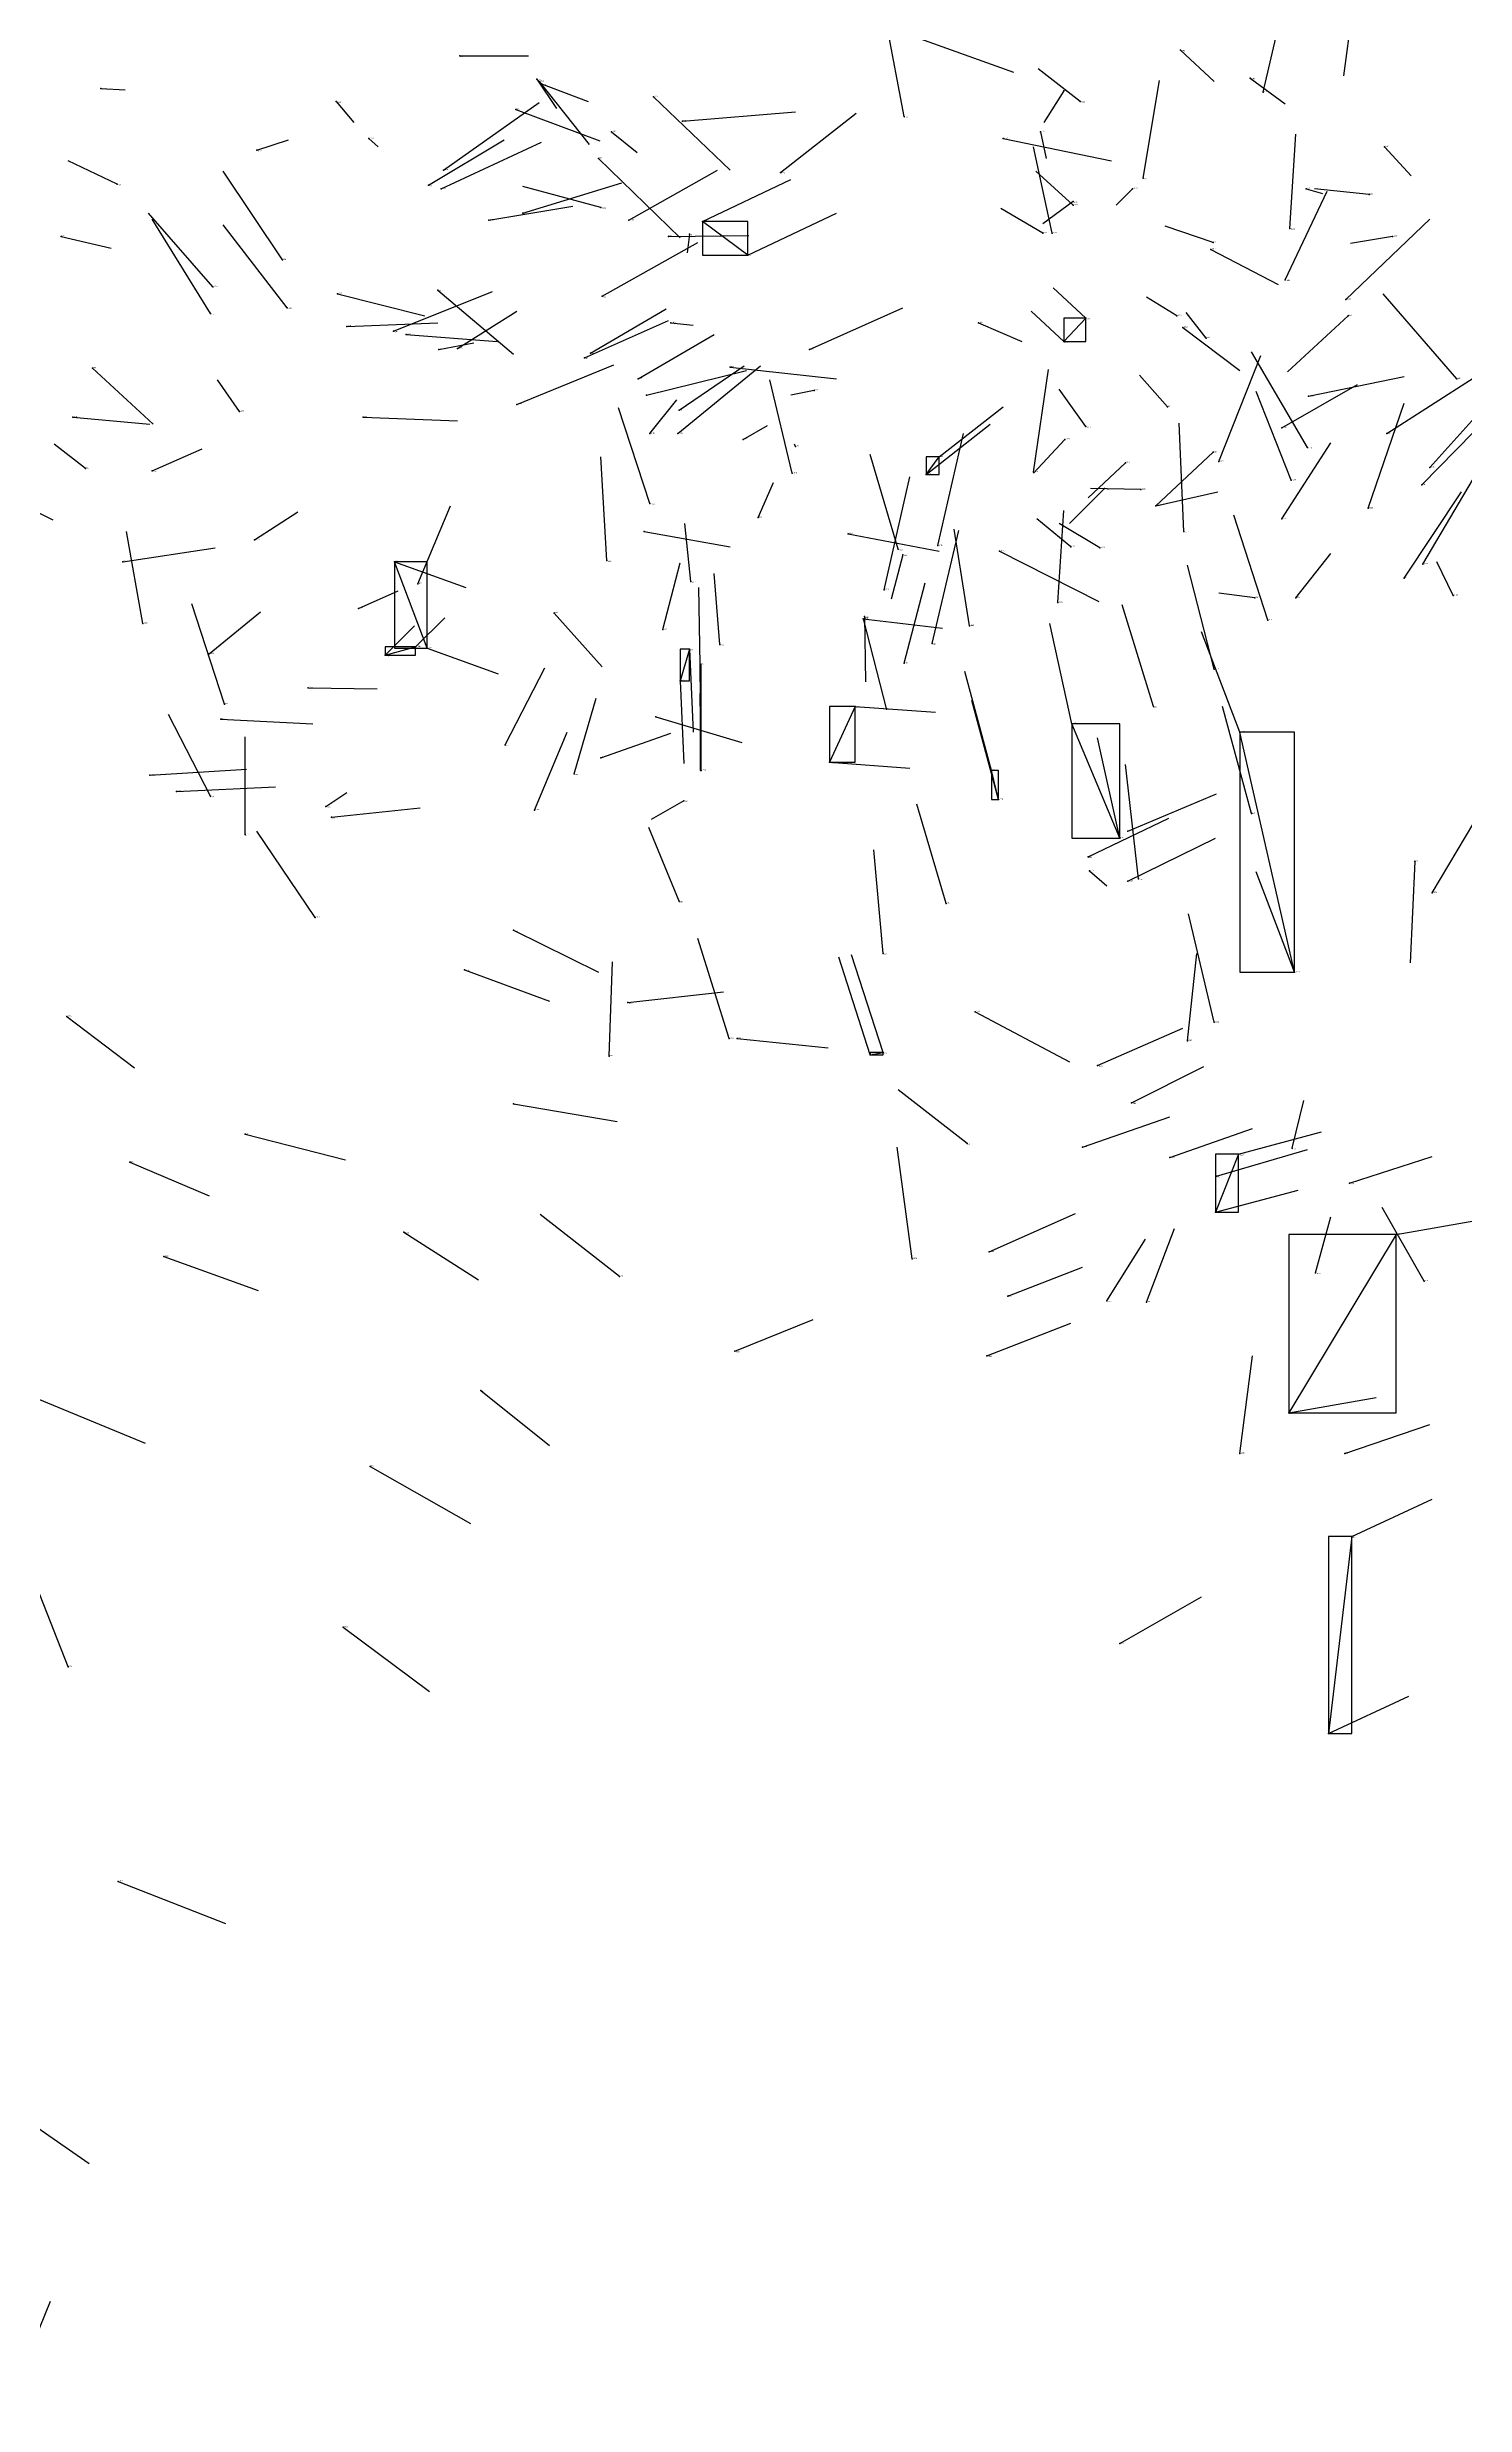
# Model space of a CAD drawing. Extents: x 59.1 to 70.8, y 600.3 to 605.1.
# Drawn here: x 66.249 to 67.465, y 601.27 to 603.293 of the extents above; entities that cross this region are included whole.
import ezdxf

# ---------------------------------------------------------------- set-up
doc = ezdxf.new("R2010")
doc.units = 0
for name, color, linetype in [('Clients', 3, 'CONTINUOUS'), ('Facilities', 3, 'CONTINUOUS'), ('Facilities_lines', 3, 'CONTINUOUS'), ('Min_max_boxes', 1, 'CONTINUOUS'), ('Normals', 1, 'CONTINUOUS'), ('Source_points', 5, 'CONTINUOUS'), ('Text', 3, 'CONTINUOUS')]:
    doc.layers.add(name, color=color, linetype=linetype)

msp = doc.modelspace()

# ---------------------------------------------------------------- linework, layer by layer
at = {"layer": 'Clients', "color": 5}
for p in [(66.811, 603.143, 457.069), (67.121, 603.04, 458.36), (67.014, 602.941, 460.197), (66.547, 602.851, 455.567), (66.565, 602.778, 457.211), (66.792, 602.749, 455.683), (66.809, 602.763, 449.168), (67.128, 602.712, 454.918), (67.272, 602.705, 454.967), (66.92, 602.679, 460.395), (67.059, 602.672, 454.94), (66.966, 602.43, 454.75), (67.251, 602.293, 459.038), (67.314, 602.121, 458.896), (67.348, 601.846, 458.862)]:
    msp.add_point(p, dxfattribs=at)
at = {"layer": 'Facilities', "color": 3}
for p in [(66.603, 603.285, 455.538), (67.221, 603.29, 448.447), (66.295, 603.257, 456.901), (66.669, 603.265, 458.35), (66.671, 603.263, 457.082), (66.673, 603.261, 455.466), (67.121, 603.255, 455.688), (67.281, 603.266, 448.441), (67.292, 603.254, 449.586), (66.497, 603.246, 457.372), (66.651, 603.239, 459.037), (66.769, 603.25, 456.047), (66.984, 603.233, 458.872), (67.135, 603.246, 458.231), (66.525, 603.214, 457.35), (66.733, 603.22, 455.473), (66.794, 603.229, 456.659), (67.069, 603.214, 449.565), (67.101, 603.22, 455.794), (66.429, 603.204, 456.946), (66.722, 603.197, 456.556), (67.396, 603.207, 448.39), (66.309, 603.175, 457.139), (66.576, 603.174, 448.904), (66.587, 603.171, 460.847), (66.589, 603.187, 460.893), (66.878, 603.185, 460.947), (67.18, 603.171, 455.744), (67.189, 603.18, 449.641), (67.329, 603.171, 455.745), (66.724, 603.155, 458.989), (67.129, 603.16, 455.677), (67.129, 603.157, 458.292), (67.383, 603.166, 458.454), (66.261, 603.13, 449.375), (66.628, 603.144, 456.746), (66.657, 603.15, 455.691), (66.748, 603.144, 457.01), (66.782, 603.13, 458.966), (66.8, 603.132, 455.451), (67.103, 603.133, 458.344), (67.111, 603.133, 449.742), (67.315, 603.137, 449.712), (67.403, 603.13, 458.514), (66.451, 603.11, 456.048), (66.85, 603.114, 457.07), (67.247, 603.119, 448.94), (67.249, 603.125, 458.455), (67.311, 603.093, 459.727), (66.391, 603.087, 456.057), (66.498, 603.081, 455.909), (66.584, 603.084, 455.903), (66.725, 603.079, 456.714), (67.363, 603.076, 461.037), (66.389, 603.064, 456.203), (66.455, 603.069, 456.025), (66.506, 603.053, 455.843), (66.546, 603.049, 455.692), (66.784, 603.056, 449.019), (67.048, 603.056, 448.972), (67.14, 603.06, 458.302), (67.218, 603.062, 458.477), (67.223, 603.052, 448.997), (67.365, 603.062, 461.131), (66.557, 603.046, 455.852), (66.585, 603.033, 449.024), (66.601, 603.034, 457.029), (66.715, 603.03, 455.631), (66.903, 603.033, 460.183), (67.243, 603.043, 458.374), (66.288, 603.017, 456.122), (66.71, 603.026, 455.537), (66.835, 603.018, 457.005), (66.756, 603.008, 455.569), (66.763, 602.994, 460.293), (66.907, 602.998, 455.463), (67.331, 602.993, 461.52), (67.458, 603.008, 455.278), (66.271, 602.975, 462.319), (66.414, 602.98, 457.129), (66.52, 602.975, 455.79), (66.652, 602.986, 455.776), (66.791, 602.981, 455.419), (67.21, 602.984, 458.334), (66.766, 602.961, 449.032), (66.79, 602.961, 455.361), (66.846, 602.956, 449.046), (66.891, 602.95, 455.472), (67.122, 602.956, 455.67), (67.14, 602.967, 458.33), (67.308, 602.966, 448.852), (67.33, 602.949, 455.199), (67.398, 602.961, 448.816), (66.282, 602.931, 457.156), (66.339, 602.929, 449.105), (67.095, 602.928, 460.934), (67.174, 602.936, 461.107), (67.249, 602.945, 461.286), (67.254, 602.937, 449.854), (67.435, 602.932, 461.171), (66.888, 602.927, 456.643), (67.003, 602.926, 460.193), (67.156, 602.914, 455.639), (67.187, 602.913, 449.836), (67.316, 602.921, 455.601), (67.428, 602.917, 448.768), (66.766, 602.901, 456.584), (66.859, 602.889, 449.072), (67.2, 602.899, 448.897), (67.308, 602.888, 459.704), (67.382, 602.897, 460.891), (66.427, 602.87, 457.23), (66.761, 602.877, 457.133), (66.936, 602.875, 460.3), (67.224, 602.877, 455.159), (66.314, 602.851, 461.917), (66.729, 602.852, 456.647), (66.979, 602.862, 460.262), (66.983, 602.857, 455.637), (67.013, 602.865, 455.284), (67.066, 602.86, 457.045), (67.127, 602.864, 458.447), (67.152, 602.863, 458.369), (67.429, 602.849, 461.23), (66.567, 602.832, 456.715), (66.801, 602.834, 449.135), (66.967, 602.827, 455.457), (67.413, 602.837, 448.765), (66.516, 602.811, 457.216), (66.684, 602.807, 455.557), (67.116, 602.816, 460.939), (67.285, 602.82, 461.143), (67.32, 602.82, 458.643), (67.455, 602.822, 458.615), (66.331, 602.798, 457.23), (66.777, 602.793, 449.108), (66.949, 602.802, 455.037), (66.949, 602.802, 460.437), (66.95, 602.804, 455.772), (67.04, 602.796, 455.015), (67.296, 602.801, 455.203), (66.388, 602.772, 457.209), (66.539, 602.771, 457.19), (66.575, 602.777, 455.544), (66.8, 602.776, 455.634), (66.826, 602.78, 449.146), (67.008, 602.781, 455.46), (66.984, 602.764, 449.193), (67.25, 602.759, 455.557), (66.401, 602.729, 457.189), (66.473, 602.743, 457.141), (66.942, 602.727, 460.389), (67.198, 602.727, 455.104), (66.398, 602.716, 462.241), (66.771, 602.718, 457.075), (66.642, 602.694, 449.235), (66.337, 602.668, 461.827), (66.701, 602.669, 449.24), (66.724, 602.683, 458.992), (66.81, 602.672, 449.249), (66.36, 602.654, 461.927), (66.389, 602.65, 457.178), (66.795, 602.646, 461.019), (67.065, 602.647, 454.944), (66.488, 602.641, 458.98), (66.493, 602.632, 462.557), (66.667, 602.638, 449.242), (67.282, 602.635, 455.551), (66.419, 602.617, 455.392), (67.169, 602.614, 454.907), (67.176, 602.62, 458.494), (67.142, 602.598, 458.861), (67.143, 602.586, 460.459), (67.422, 602.594, 461.238), (67.176, 602.577, 458.542), (67.185, 602.579, 455.526), (67.437, 602.567, 448.75), (66.479, 602.546, 455.436), (66.791, 602.56, 449.354), (67.02, 602.558, 454.852), (66.649, 602.535, 460.931), (66.966, 602.515, 449.324), (66.607, 602.501, 460.93), (67.319, 602.499, 454.847), (66.747, 602.473, 460.659), (67.045, 602.465, 449.566), (66.266, 602.461, 456.077), (67.25, 602.456, 449.491), (66.731, 602.427, 449.379), (66.834, 602.442, 455.133), (66.841, 602.442, 449.653), (66.955, 602.428, 454.794), (67.227, 602.44, 461.774), (67.15, 602.419, 458.598), (66.649, 602.386, 462.69), (67.179, 602.387, 458.968), (66.419, 602.36, 462.676), (67.038, 602.352, 449.622), (67.137, 602.349, 458.564), (67.271, 602.343, 458.902), (67.317, 602.348, 460.237), (66.32, 602.336, 462.676), (67.212, 602.34, 458.973), (67.252, 602.324, 458.576), (67.366, 602.318, 458.46), (66.555, 602.276, 460.987), (67.406, 602.274, 458.824), (66.349, 602.255, 462.601), (66.991, 602.253, 460.829), (67.057, 602.259, 458.611), (67.337, 602.241, 460.233), (66.74, 602.238, 460.777), (67.073, 602.221, 459.008), (67.43, 602.234, 461.56), (67.158, 602.217, 460.329), (67.192, 602.216, 460.299), (66.839, 602.174, 459.004), (67.055, 602.17, 458.743), (66.621, 602.14, 460.869), (67.272, 602.086, 460.435), (67.362, 602.086, 458.834), (66.526, 602.075, 461.713), (67.368, 602.015, 458.416), (66.503, 601.937, 462.196), (67.169, 601.923, 458.745), (66.267, 601.903, 461.178), (66.31, 601.719, 462.109)]:
    msp.add_point(p, dxfattribs=at)
at = {"layer": 'Facilities_lines', "color": 3}
for p, q in [((66.85, 603.114, 457.07), (66.811, 603.143, 457.069)), ((67.14, 603.06, 458.302), (67.121, 603.04, 458.36)), ((67.003, 602.926, 460.193), (67.014, 602.941, 460.197)), ((66.575, 602.777, 455.544), (66.547, 602.851, 455.567)), ((66.539, 602.771, 457.19), (66.565, 602.778, 457.211)), ((66.8, 602.776, 455.634), (66.792, 602.749, 455.683)), ((66.81, 602.672, 449.249), (66.809, 602.763, 449.168)), ((66.942, 602.727, 460.389), (66.92, 602.679, 460.395)), ((67.169, 602.614, 454.907), (67.128, 602.712, 454.918)), ((67.319, 602.499, 454.847), (67.272, 602.705, 454.967)), ((67.065, 602.647, 454.944), (67.059, 602.672, 454.94)), ((66.955, 602.428, 454.794), (66.966, 602.43, 454.75)), ((67.271, 602.343, 458.902), (67.251, 602.293, 459.038)), ((67.406, 602.274, 458.824), (67.314, 602.121, 458.896)), ((67.368, 602.015, 458.416), (67.348, 601.846, 458.862))]:
    msp.add_line(p, q, dxfattribs=at)
at = {"layer": 'Min_max_boxes', "color": 1}
for p, q in [((66.85, 603.143, 457.069), (66.811, 603.143, 457.069)), ((66.811, 603.143, 457.069), (66.811, 603.114, 457.069)), ((66.85, 603.143, 457.07), (66.811, 603.143, 457.07)), ((66.811, 603.143, 457.07), (66.811, 603.114, 457.07)), ((66.811, 603.143, 457.069), (66.811, 603.143, 457.07)), ((66.85, 603.114, 457.069), (66.85, 603.143, 457.069)), ((66.85, 603.114, 457.07), (66.85, 603.143, 457.07)), ((66.85, 603.143, 457.069), (66.85, 603.143, 457.07)), ((66.811, 603.114, 457.069), (66.85, 603.114, 457.069)), ((66.811, 603.114, 457.07), (66.85, 603.114, 457.07)), ((66.811, 603.114, 457.069), (66.811, 603.114, 457.07)), ((66.85, 603.114, 457.069), (66.85, 603.114, 457.07)), ((67.14, 603.06, 458.302), (67.121, 603.06, 458.302)), ((67.121, 603.06, 458.302), (67.121, 603.04, 458.302)), ((67.14, 603.06, 458.36), (67.121, 603.06, 458.36)), ((67.121, 603.06, 458.36), (67.121, 603.04, 458.36)), ((67.121, 603.06, 458.302), (67.121, 603.06, 458.36)), ((67.14, 603.04, 458.302), (67.14, 603.06, 458.302)), ((67.14, 603.04, 458.36), (67.14, 603.06, 458.36)), ((67.14, 603.06, 458.302), (67.14, 603.06, 458.36)), ((67.121, 603.04, 458.302), (67.14, 603.04, 458.302)), ((67.121, 603.04, 458.36), (67.14, 603.04, 458.36)), ((67.121, 603.04, 458.302), (67.121, 603.04, 458.36)), ((67.14, 603.04, 458.302), (67.14, 603.04, 458.36)), ((67.014, 602.941, 460.193), (67.003, 602.941, 460.193)), ((67.003, 602.941, 460.193), (67.003, 602.926, 460.193)), ((67.014, 602.941, 460.197), (67.003, 602.941, 460.197)), ((67.003, 602.941, 460.197), (67.003, 602.926, 460.197)), ((67.003, 602.941, 460.193), (67.003, 602.941, 460.197)), ((67.014, 602.926, 460.193), (67.014, 602.941, 460.193)), ((67.014, 602.926, 460.197), (67.014, 602.941, 460.197)), ((67.014, 602.941, 460.193), (67.014, 602.941, 460.197)), ((67.003, 602.926, 460.193), (67.014, 602.926, 460.193)), ((67.003, 602.926, 460.197), (67.014, 602.926, 460.197)), ((67.003, 602.926, 460.193), (67.003, 602.926, 460.197)), ((67.014, 602.926, 460.193), (67.014, 602.926, 460.197)), ((66.575, 602.851, 455.544), (66.547, 602.851, 455.544)), ((66.547, 602.851, 455.544), (66.547, 602.777, 455.544)), ((66.575, 602.851, 455.567), (66.547, 602.851, 455.567)), ((66.547, 602.851, 455.567), (66.547, 602.777, 455.567)), ((66.547, 602.851, 455.544), (66.547, 602.851, 455.567)), ((66.575, 602.777, 455.544), (66.575, 602.851, 455.544)), ((66.575, 602.777, 455.567), (66.575, 602.851, 455.567)), ((66.575, 602.851, 455.544), (66.575, 602.851, 455.567)), ((66.565, 602.778, 457.19), (66.539, 602.778, 457.19)), ((66.539, 602.778, 457.19), (66.539, 602.771, 457.19)), ((66.565, 602.778, 457.211), (66.539, 602.778, 457.211)), ((66.539, 602.778, 457.211), (66.539, 602.771, 457.211)), ((66.539, 602.778, 457.19), (66.539, 602.778, 457.211)), ((66.539, 602.771, 457.19), (66.565, 602.771, 457.19)), ((66.539, 602.771, 457.211), (66.565, 602.771, 457.211)), ((66.539, 602.771, 457.19), (66.539, 602.771, 457.211)), ((66.547, 602.777, 455.544), (66.575, 602.777, 455.544)), ((66.547, 602.777, 455.567), (66.575, 602.777, 455.567)), ((66.547, 602.777, 455.544), (66.547, 602.777, 455.567)), ((66.565, 602.771, 457.19), (66.565, 602.778, 457.19)), ((66.565, 602.771, 457.211), (66.565, 602.778, 457.211)), ((66.565, 602.778, 457.19), (66.565, 602.778, 457.211)), ((66.565, 602.771, 457.19), (66.565, 602.771, 457.211)), ((66.575, 602.777, 455.544), (66.575, 602.777, 455.567)), ((66.8, 602.776, 455.634), (66.792, 602.776, 455.634)), ((66.792, 602.776, 455.634), (66.792, 602.749, 455.634)), ((66.8, 602.776, 455.683), (66.792, 602.776, 455.683)), ((66.792, 602.776, 455.683), (66.792, 602.749, 455.683)), ((66.792, 602.776, 455.634), (66.792, 602.776, 455.683)), ((66.8, 602.749, 455.634), (66.8, 602.776, 455.634)), ((66.8, 602.749, 455.683), (66.8, 602.776, 455.683)), ((66.8, 602.776, 455.634), (66.8, 602.776, 455.683)), ((66.792, 602.749, 455.634), (66.8, 602.749, 455.634)), ((66.792, 602.749, 455.683), (66.8, 602.749, 455.683)), ((66.792, 602.749, 455.634), (66.792, 602.749, 455.683)), ((66.8, 602.749, 455.634), (66.8, 602.749, 455.683)), ((66.81, 602.763, 449.168), (66.809, 602.763, 449.168)), ((66.809, 602.763, 449.168), (66.809, 602.672, 449.168)), ((66.81, 602.763, 449.249), (66.809, 602.763, 449.249)), ((66.809, 602.763, 449.249), (66.809, 602.672, 449.249)), ((66.809, 602.763, 449.168), (66.809, 602.763, 449.249)), ((66.81, 602.672, 449.168), (66.81, 602.763, 449.168)), ((66.81, 602.672, 449.249), (66.81, 602.763, 449.249)), ((66.81, 602.763, 449.168), (66.81, 602.763, 449.249)), ((66.942, 602.727, 460.389), (66.92, 602.727, 460.389)), ((66.92, 602.727, 460.389), (66.92, 602.679, 460.389)), ((66.942, 602.727, 460.395), (66.92, 602.727, 460.395)), ((66.92, 602.727, 460.395), (66.92, 602.679, 460.395)), ((66.92, 602.727, 460.389), (66.92, 602.727, 460.395)), ((66.942, 602.679, 460.389), (66.942, 602.727, 460.389)), ((66.942, 602.679, 460.395), (66.942, 602.727, 460.395)), ((66.942, 602.727, 460.389), (66.942, 602.727, 460.395)), ((67.169, 602.712, 454.907), (67.128, 602.712, 454.907)), ((67.128, 602.712, 454.907), (67.128, 602.614, 454.907)), ((67.169, 602.712, 454.918), (67.128, 602.712, 454.918)), ((67.128, 602.712, 454.918), (67.128, 602.614, 454.918)), ((67.128, 602.712, 454.907), (67.128, 602.712, 454.918)), ((67.169, 602.614, 454.907), (67.169, 602.712, 454.907)), ((67.169, 602.614, 454.918), (67.169, 602.712, 454.918)), ((67.169, 602.712, 454.907), (67.169, 602.712, 454.918)), ((67.319, 602.705, 454.847), (67.272, 602.705, 454.847)), ((67.272, 602.705, 454.847), (67.272, 602.499, 454.847)), ((67.319, 602.705, 454.967), (67.272, 602.705, 454.967)), ((67.272, 602.705, 454.967), (67.272, 602.499, 454.967)), ((67.272, 602.705, 454.847), (67.272, 602.705, 454.967)), ((67.319, 602.499, 454.847), (67.319, 602.705, 454.847)), ((67.319, 602.499, 454.967), (67.319, 602.705, 454.967)), ((67.319, 602.705, 454.847), (67.319, 602.705, 454.967)), ((66.809, 602.672, 449.168), (66.81, 602.672, 449.168)), ((66.809, 602.672, 449.249), (66.81, 602.672, 449.249)), ((66.809, 602.672, 449.168), (66.809, 602.672, 449.249)), ((66.81, 602.672, 449.168), (66.81, 602.672, 449.249)), ((66.92, 602.679, 460.389), (66.942, 602.679, 460.389)), ((66.92, 602.679, 460.395), (66.942, 602.679, 460.395)), ((66.92, 602.679, 460.389), (66.92, 602.679, 460.395)), ((66.942, 602.679, 460.389), (66.942, 602.679, 460.395)), ((67.065, 602.672, 454.94), (67.059, 602.672, 454.94)), ((67.059, 602.672, 454.94), (67.059, 602.647, 454.94)), ((67.065, 602.672, 454.944), (67.059, 602.672, 454.944)), ((67.059, 602.672, 454.944), (67.059, 602.647, 454.944)), ((67.059, 602.672, 454.94), (67.059, 602.672, 454.944)), ((67.065, 602.647, 454.94), (67.065, 602.672, 454.94)), ((67.065, 602.647, 454.944), (67.065, 602.672, 454.944)), ((67.065, 602.672, 454.94), (67.065, 602.672, 454.944)), ((67.059, 602.647, 454.94), (67.065, 602.647, 454.94)), ((67.059, 602.647, 454.944), (67.065, 602.647, 454.944)), ((67.059, 602.647, 454.94), (67.059, 602.647, 454.944)), ((67.065, 602.647, 454.94), (67.065, 602.647, 454.944)), ((67.128, 602.614, 454.907), (67.169, 602.614, 454.907)), ((67.128, 602.614, 454.918), (67.169, 602.614, 454.918)), ((67.128, 602.614, 454.907), (67.128, 602.614, 454.918)), ((67.169, 602.614, 454.907), (67.169, 602.614, 454.918)), ((67.272, 602.499, 454.847), (67.319, 602.499, 454.847)), ((67.272, 602.499, 454.967), (67.319, 602.499, 454.967)), ((67.272, 602.499, 454.847), (67.272, 602.499, 454.967)), ((67.319, 602.499, 454.847), (67.319, 602.499, 454.967)), ((66.966, 602.43, 454.75), (66.955, 602.43, 454.75)), ((66.955, 602.43, 454.75), (66.955, 602.428, 454.75)), ((66.966, 602.43, 454.794), (66.955, 602.43, 454.794)), ((66.955, 602.43, 454.794), (66.955, 602.428, 454.794)), ((66.955, 602.43, 454.75), (66.955, 602.43, 454.794)), ((66.955, 602.428, 454.75), (66.966, 602.428, 454.75)), ((66.955, 602.428, 454.794), (66.966, 602.428, 454.794)), ((66.955, 602.428, 454.75), (66.955, 602.428, 454.794)), ((66.966, 602.428, 454.75), (66.966, 602.43, 454.75)), ((66.966, 602.428, 454.794), (66.966, 602.43, 454.794)), ((66.966, 602.43, 454.75), (66.966, 602.43, 454.794)), ((66.966, 602.428, 454.75), (66.966, 602.428, 454.794)), ((67.271, 602.343, 458.902), (67.251, 602.343, 458.902)), ((67.251, 602.343, 458.902), (67.251, 602.293, 458.902)), ((67.271, 602.343, 459.038), (67.251, 602.343, 459.038)), ((67.251, 602.343, 459.038), (67.251, 602.293, 459.038)), ((67.251, 602.343, 458.902), (67.251, 602.343, 459.038)), ((67.271, 602.293, 458.902), (67.271, 602.343, 458.902)), ((67.271, 602.293, 459.038), (67.271, 602.343, 459.038)), ((67.271, 602.343, 458.902), (67.271, 602.343, 459.038)), ((67.251, 602.293, 458.902), (67.271, 602.293, 458.902)), ((67.251, 602.293, 459.038), (67.271, 602.293, 459.038)), ((67.251, 602.293, 458.902), (67.251, 602.293, 459.038)), ((67.271, 602.293, 458.902), (67.271, 602.293, 459.038)), ((67.406, 602.274, 458.824), (67.314, 602.274, 458.824)), ((67.314, 602.274, 458.824), (67.314, 602.121, 458.824)), ((67.406, 602.274, 458.896), (67.314, 602.274, 458.896)), ((67.314, 602.274, 458.896), (67.314, 602.121, 458.896)), ((67.314, 602.274, 458.824), (67.314, 602.274, 458.896)), ((67.406, 602.121, 458.824), (67.406, 602.274, 458.824)), ((67.406, 602.121, 458.896), (67.406, 602.274, 458.896)), ((67.406, 602.274, 458.824), (67.406, 602.274, 458.896)), ((67.314, 602.121, 458.824), (67.406, 602.121, 458.824)), ((67.314, 602.121, 458.896), (67.406, 602.121, 458.896)), ((67.314, 602.121, 458.824), (67.314, 602.121, 458.896)), ((67.406, 602.121, 458.824), (67.406, 602.121, 458.896)), ((67.368, 602.015, 458.416), (67.348, 602.015, 458.416)), ((67.348, 602.015, 458.416), (67.348, 601.846, 458.416)), ((67.368, 602.015, 458.862), (67.348, 602.015, 458.862)), ((67.348, 602.015, 458.862), (67.348, 601.846, 458.862)), ((67.348, 602.015, 458.416), (67.348, 602.015, 458.862)), ((67.368, 601.846, 458.416), (67.368, 602.015, 458.416)), ((67.368, 601.846, 458.862), (67.368, 602.015, 458.862)), ((67.368, 602.015, 458.416), (67.368, 602.015, 458.862)), ((67.348, 601.846, 458.416), (67.368, 601.846, 458.416)), ((67.348, 601.846, 458.862), (67.368, 601.846, 458.862)), ((67.348, 601.846, 458.416), (67.348, 601.846, 458.862)), ((67.368, 601.846, 458.416), (67.368, 601.846, 458.862))]:
    msp.add_line(p, q, dxfattribs=at)
at = {"layer": 'Normals', "color": 1}
for p, q in [((67.292, 603.254, 449.586), (67.311, 603.335, 449.641)), ((66.984, 603.233, 458.872), (66.969, 603.313, 458.814)), ((67.368, 603.321, 459.71), (67.361, 603.268, 459.795)), ((66.986, 603.304, 456.62), (67.078, 603.271, 456.6)), ((66.603, 603.285, 455.538), (66.662, 603.285, 455.619)), ((67.135, 603.246, 458.231), (67.099, 603.274, 458.32)), ((67.221, 603.29, 448.447), (67.25, 603.263, 448.539)), ((66.295, 603.257, 456.901), (66.316, 603.256, 456.999)), ((66.669, 603.265, 458.35), (66.686, 603.24, 458.445)), ((66.671, 603.263, 457.082), (66.714, 603.209, 457.154)), ((66.673, 603.261, 455.466), (66.713, 603.246, 455.556)), ((67.121, 603.255, 455.688), (67.104, 603.228, 455.783)), ((67.189, 603.18, 449.641), (67.203, 603.264, 449.693)), ((67.281, 603.266, 448.441), (67.311, 603.244, 448.534)), ((66.497, 603.246, 457.372), (66.512, 603.228, 457.469)), ((66.589, 603.187, 460.893), (66.671, 603.245, 460.892)), ((66.651, 603.239, 459.037), (66.723, 603.212, 458.973)), ((66.769, 603.25, 456.047), (66.835, 603.187, 456.088)), ((66.794, 603.229, 456.659), (66.891, 603.237, 456.68)), ((66.878, 603.185, 460.947), (66.943, 603.236, 460.891)), ((66.429, 603.204, 456.946), (66.456, 603.213, 457.042)), ((66.525, 603.214, 457.35), (66.533, 603.207, 457.449)), ((66.576, 603.174, 448.904), (66.641, 603.213, 448.969)), ((66.587, 603.171, 460.847), (66.673, 603.211, 460.879)), ((66.733, 603.22, 455.473), (66.755, 603.202, 455.569)), ((67.069, 603.214, 449.565), (67.162, 603.195, 449.535)), ((67.101, 603.22, 455.794), (67.106, 603.197, 455.891)), ((67.315, 603.137, 449.712), (67.32, 603.218, 449.77)), ((66.309, 603.175, 457.139), (66.267, 603.195, 457.227)), ((66.722, 603.197, 456.556), (66.792, 603.129, 456.535)), ((67.111, 603.133, 449.742), (67.095, 603.207, 449.808)), ((67.396, 603.207, 448.39), (67.419, 603.182, 448.484)), ((66.451, 603.11, 456.048), (66.4, 603.186, 456.008)), ((66.657, 603.15, 455.691), (66.742, 603.176, 455.737)), ((66.724, 603.155, 458.989), (66.657, 603.173, 459.061)), ((66.748, 603.144, 457.01), (66.824, 603.187, 457.059)), ((66.811, 603.143, 457.069), (66.887, 603.179, 457.123)), ((67.129, 603.157, 458.292), (67.097, 603.186, 458.382)), ((67.18, 603.171, 455.744), (67.166, 603.157, 455.842)), ((67.329, 603.171, 455.745), (67.343, 603.167, 455.844)), ((67.383, 603.166, 458.454), (67.336, 603.171, 458.542)), ((66.628, 603.144, 456.746), (66.7, 603.156, 456.815)), ((67.103, 603.133, 458.344), (67.067, 603.154, 458.435)), ((67.129, 603.16, 455.677), (67.103, 603.141, 455.772)), ((67.311, 603.093, 459.727), (67.347, 603.169, 459.781)), ((66.261, 603.13, 449.375), (66.304, 603.12, 449.465)), ((66.391, 603.087, 456.057), (66.336, 603.15, 456.001)), ((66.389, 603.064, 456.203), (66.339, 603.145, 456.171)), ((66.455, 603.069, 456.025), (66.4, 603.14, 455.982)), ((66.782, 603.13, 458.966), (66.851, 603.131, 458.894)), ((66.8, 603.132, 455.451), (66.798, 603.116, 455.55)), ((66.85, 603.114, 457.07), (66.926, 603.15, 457.124)), ((67.249, 603.125, 458.455), (67.208, 603.139, 458.545)), ((67.363, 603.076, 461.037), (67.435, 603.145, 461.028)), ((67.403, 603.13, 458.514), (67.367, 603.124, 458.607)), ((66.725, 603.079, 456.714), (66.807, 603.125, 456.747)), ((67.247, 603.119, 448.94), (67.305, 603.089, 449.016)), ((66.498, 603.081, 455.909), (66.573, 603.062, 455.972)), ((66.546, 603.049, 455.692), (66.631, 603.083, 455.733)), ((66.584, 603.084, 455.903), (66.649, 603.029, 455.956)), ((67.14, 603.06, 458.302), (67.112, 603.086, 458.394)), ((67.218, 603.062, 458.477), (67.192, 603.078, 458.572)), ((67.458, 603.008, 455.278), (67.395, 603.081, 455.251)), ((66.506, 603.053, 455.843), (66.584, 603.056, 455.905)), ((66.601, 603.034, 457.029), (66.652, 603.066, 457.109)), ((66.71, 603.026, 455.537), (66.782, 603.058, 455.598)), ((66.715, 603.03, 455.631), (66.78, 603.068, 455.697)), ((66.784, 603.056, 449.019), (66.803, 603.054, 449.117)), ((66.903, 603.033, 460.183), (66.983, 603.069, 460.232)), ((67.048, 603.056, 448.972), (67.085, 603.04, 449.064)), ((67.121, 603.04, 458.36), (67.093, 603.066, 458.452)), ((67.223, 603.052, 448.997), (67.272, 603.015, 449.076)), ((67.243, 603.043, 458.374), (67.226, 603.065, 458.47)), ((67.365, 603.062, 461.131), (67.313, 603.014, 461.202)), ((66.557, 603.046, 455.852), (66.635, 603.04, 455.915)), ((66.585, 603.033, 449.024), (66.615, 603.039, 449.119)), ((66.756, 603.008, 455.569), (66.821, 603.046, 455.635)), ((67.33, 602.949, 455.199), (67.282, 603.031, 455.167)), ((66.288, 603.017, 456.122), (66.34, 602.969, 456.193)), ((66.652, 602.986, 455.776), (66.735, 603.02, 455.82)), ((66.763, 602.994, 460.293), (66.849, 603.015, 460.339)), ((66.79, 602.961, 455.361), (66.861, 603.019, 455.401)), ((66.791, 602.981, 455.419), (66.847, 603.019, 455.492)), ((66.835, 603.018, 457.005), (66.926, 603.008, 457.046)), ((67.095, 602.928, 460.934), (67.108, 603.016, 460.888)), ((67.21, 602.984, 458.334), (67.186, 603.011, 458.427)), ((67.254, 602.937, 449.854), (67.29, 603.028, 449.835)), ((67.331, 602.993, 461.52), (67.413, 603.01, 461.466)), ((67.398, 602.961, 448.816), (67.473, 603.009, 448.862)), ((66.414, 602.98, 457.129), (66.395, 603.007, 457.223)), ((66.766, 602.961, 449.032), (66.789, 602.99, 449.125)), ((66.888, 602.927, 456.643), (66.869, 603.007, 456.7)), ((66.907, 602.998, 455.463), (66.887, 602.994, 455.561)), ((67.14, 602.967, 458.33), (67.117, 602.999, 458.422)), ((67.316, 602.921, 455.601), (67.286, 602.997, 455.543)), ((67.308, 602.966, 448.852), (67.373, 603.003, 448.918)), ((67.435, 602.932, 461.171), (67.489, 602.992, 461.112)), ((66.271, 602.975, 462.319), (66.337, 602.969, 462.394)), ((66.52, 602.975, 455.79), (66.601, 602.972, 455.848)), ((66.766, 602.901, 456.584), (66.739, 602.983, 456.634)), ((67.003, 602.926, 460.193), (67.058, 602.969, 460.264)), ((67.014, 602.941, 460.197), (67.069, 602.984, 460.268)), ((67.224, 602.877, 455.159), (67.22, 602.97, 455.123)), ((67.382, 602.897, 460.891), (67.413, 602.987, 460.923)), ((67.428, 602.917, 448.768), (67.487, 602.977, 448.822)), ((66.282, 602.931, 457.156), (66.255, 602.952, 457.25)), ((66.339, 602.929, 449.105), (66.382, 602.948, 449.193)), ((66.846, 602.956, 449.046), (66.867, 602.968, 449.143)), ((66.891, 602.95, 455.472), (66.89, 602.952, 455.572)), ((67.013, 602.865, 455.284), (67.035, 602.961, 455.265)), ((67.122, 602.956, 455.67), (67.095, 602.927, 455.762)), ((67.308, 602.888, 459.704), (67.35, 602.953, 459.768)), ((66.729, 602.852, 456.647), (66.724, 602.941, 456.692)), ((66.979, 602.862, 460.262), (66.955, 602.943, 460.209)), ((67.174, 602.936, 461.107), (67.142, 602.906, 461.197)), ((67.249, 602.945, 461.286), (67.2, 602.899, 461.36)), ((67.429, 602.849, 461.23), (67.48, 602.935, 461.227)), ((66.198, 602.915, 456.022), (66.254, 602.887, 456.1)), ((66.859, 602.889, 449.072), (66.872, 602.919, 449.166)), ((66.967, 602.827, 455.457), (66.989, 602.924, 455.448)), ((67.156, 602.914, 455.639), (67.126, 602.884, 455.73)), ((67.187, 602.913, 449.836), (67.144, 602.914, 449.926)), ((67.2, 602.899, 448.897), (67.253, 602.911, 448.981)), ((67.413, 602.837, 448.765), (67.462, 602.911, 448.811)), ((66.427, 602.87, 457.23), (66.464, 602.894, 457.32)), ((66.567, 602.832, 456.715), (66.595, 602.899, 456.783)), ((67.127, 602.864, 458.447), (67.098, 602.888, 458.54)), ((67.116, 602.816, 460.939), (67.121, 602.895, 460.878)), ((67.296, 602.801, 455.203), (67.267, 602.891, 455.17)), ((66.331, 602.798, 457.23), (66.317, 602.877, 457.29)), ((66.761, 602.877, 457.133), (66.835, 602.864, 457.199)), ((66.801, 602.834, 449.135), (66.796, 602.884, 449.221)), ((66.936, 602.875, 460.3), (67.014, 602.86, 460.361)), ((67.008, 602.781, 455.46), (67.031, 602.878, 455.456)), ((67.04, 602.796, 455.015), (67.027, 602.879, 454.96)), ((67.152, 602.863, 458.369), (67.117, 602.884, 458.46)), ((66.314, 602.851, 461.917), (66.393, 602.863, 461.857)), ((66.547, 602.851, 455.567), (66.608, 602.829, 455.643)), ((66.777, 602.793, 449.108), (66.792, 602.85, 449.189)), ((66.983, 602.857, 455.637), (66.973, 602.819, 455.729)), ((67.066, 602.86, 457.045), (67.151, 602.817, 457.075)), ((67.25, 602.759, 455.557), (67.227, 602.848, 455.518)), ((67.32, 602.82, 458.643), (67.35, 602.858, 458.73)), ((67.455, 602.822, 458.615), (67.441, 602.851, 458.71)), ((66.809, 602.763, 449.168), (66.808, 602.829, 449.243)), ((66.826, 602.78, 449.146), (66.821, 602.841, 449.225)), ((66.984, 602.764, 449.193), (67.002, 602.833, 449.264)), ((66.401, 602.729, 457.189), (66.373, 602.815, 457.232)), ((66.388, 602.772, 457.209), (66.432, 602.808, 457.291)), ((66.516, 602.811, 457.216), (66.55, 602.826, 457.309)), ((66.684, 602.807, 455.557), (66.725, 602.761, 455.636)), ((67.198, 602.727, 455.104), (67.171, 602.814, 455.062)), ((67.285, 602.82, 461.143), (67.254, 602.824, 461.238)), ((66.539, 602.771, 457.19), (66.564, 602.796, 457.283)), ((66.565, 602.778, 457.211), (66.59, 602.803, 457.304)), ((66.949, 602.802, 455.037), (66.969, 602.724, 455.097)), ((66.949, 602.802, 460.437), (67.017, 602.794, 460.51)), ((66.95, 602.804, 455.772), (66.951, 602.748, 455.855)), ((67.128, 602.712, 454.918), (67.109, 602.798, 454.87)), ((67.272, 602.705, 454.967), (67.239, 602.791, 454.928)), ((66.575, 602.777, 455.544), (66.636, 602.755, 455.62)), ((66.8, 602.776, 455.634), (66.803, 602.705, 455.705)), ((66.642, 602.694, 449.235), (66.676, 602.76, 449.302)), ((66.792, 602.749, 455.683), (66.795, 602.678, 455.754)), ((67.059, 602.672, 454.94), (67.036, 602.757, 454.893)), ((66.473, 602.743, 457.141), (66.532, 602.742, 457.222)), ((66.701, 602.669, 449.24), (66.72, 602.734, 449.314)), ((66.81, 602.672, 449.249), (66.809, 602.738, 449.324)), ((66.942, 602.727, 460.389), (67.011, 602.722, 460.461)), ((67.065, 602.647, 454.944), (67.042, 602.732, 454.897)), ((67.282, 602.635, 455.551), (67.257, 602.727, 455.521)), ((66.389, 602.65, 457.178), (66.353, 602.72, 457.239)), ((66.398, 602.716, 462.241), (66.477, 602.712, 462.302)), ((66.771, 602.718, 457.075), (66.845, 602.696, 457.138)), ((66.419, 602.617, 455.392), (66.419, 602.701, 455.338)), ((66.667, 602.638, 449.242), (66.695, 602.705, 449.311)), ((66.724, 602.683, 458.992), (66.784, 602.704, 459.069)), ((67.169, 602.614, 454.907), (67.15, 602.7, 454.859)), ((66.337, 602.668, 461.827), (66.42, 602.673, 461.771)), ((66.92, 602.679, 460.395), (66.989, 602.674, 460.467)), ((67.185, 602.579, 455.526), (67.174, 602.677, 455.508)), ((66.36, 602.654, 461.927), (66.445, 602.658, 461.875)), ((66.488, 602.641, 458.98), (66.506, 602.653, 459.078)), ((66.795, 602.646, 461.019), (66.767, 602.63, 461.114)), ((67.176, 602.62, 458.494), (67.252, 602.652, 458.551)), ((67.437, 602.567, 448.75), (67.487, 602.651, 448.729)), ((66.493, 602.632, 462.557), (66.569, 602.64, 462.622)), ((67.02, 602.558, 454.852), (66.995, 602.643, 454.806)), ((67.142, 602.598, 458.861), (67.211, 602.631, 458.926)), ((66.479, 602.546, 455.436), (66.429, 602.62, 455.39)), ((66.791, 602.56, 449.354), (66.765, 602.623, 449.427)), ((66.966, 602.515, 449.324), (66.958, 602.604, 449.369)), ((67.176, 602.577, 458.542), (67.251, 602.614, 458.597)), ((67.143, 602.586, 460.459), (67.158, 602.573, 460.557)), ((67.319, 602.499, 454.847), (67.286, 602.585, 454.808)), ((67.422, 602.594, 461.238), (67.418, 602.507, 461.189)), ((67.25, 602.456, 449.491), (67.228, 602.549, 449.519)), ((66.649, 602.535, 460.931), (66.722, 602.499, 460.989)), ((66.834, 602.442, 455.133), (66.807, 602.528, 455.09)), ((66.731, 602.427, 449.379), (66.734, 602.508, 449.437)), ((66.955, 602.428, 454.794), (66.928, 602.512, 454.747)), ((66.966, 602.43, 454.75), (66.939, 602.514, 454.703)), ((67.227, 602.44, 461.774), (67.235, 602.515, 461.84)), ((66.607, 602.501, 460.93), (66.68, 602.474, 460.993)), ((66.747, 602.473, 460.659), (66.829, 602.482, 460.715)), ((67.045, 602.465, 449.566), (67.126, 602.422, 449.526)), ((66.266, 602.461, 456.077), (66.324, 602.417, 456.146)), ((67.15, 602.419, 458.598), (67.223, 602.451, 458.658)), ((66.841, 602.442, 449.653), (66.919, 602.434, 449.591)), ((67.179, 602.387, 458.968), (67.241, 602.418, 459.04)), ((66.649, 602.386, 462.69), (66.738, 602.371, 462.733)), ((67.038, 602.352, 449.622), (66.979, 602.398, 449.688)), ((67.317, 602.348, 460.237), (67.327, 602.389, 460.328)), ((67.137, 602.349, 458.564), (67.212, 602.375, 458.625)), ((67.212, 602.34, 458.973), (67.283, 602.365, 459.039)), ((67.271, 602.343, 458.902), (67.342, 602.362, 458.97)), ((66.419, 602.36, 462.676), (66.505, 602.338, 462.723)), ((66.991, 602.253, 460.829), (66.978, 602.349, 460.804)), ((67.252, 602.324, 458.576), (67.33, 602.347, 458.633)), ((66.32, 602.336, 462.676), (66.388, 602.307, 462.743)), ((67.366, 602.318, 458.46), (67.437, 602.341, 458.526)), ((67.251, 602.293, 459.038), (67.322, 602.312, 459.106)), ((66.74, 602.238, 460.777), (66.672, 602.291, 460.726)), ((67.057, 602.259, 458.611), (67.131, 602.292, 458.669)), ((67.337, 602.241, 460.233), (67.35, 602.289, 460.32)), ((67.43, 602.234, 461.56), (67.394, 602.297, 461.629)), ((67.406, 602.274, 458.824), (67.481, 602.287, 458.888)), ((66.555, 602.276, 460.987), (66.619, 602.235, 461.052)), ((67.158, 602.217, 460.329), (67.191, 602.27, 460.407)), ((67.192, 602.216, 460.299), (67.216, 602.279, 460.373)), ((66.349, 602.255, 462.601), (66.43, 602.226, 462.653)), ((67.073, 602.221, 459.008), (67.137, 602.246, 459.081)), ((66.839, 602.174, 459.004), (66.906, 602.201, 459.073)), ((67.055, 602.17, 458.743), (67.127, 602.198, 458.806)), ((67.272, 602.086, 460.435), (67.283, 602.17, 460.489)), ((66.621, 602.14, 460.869), (66.68, 602.093, 460.934)), ((66.241, 602.133, 462.115), (66.333, 602.095, 462.113)), ((67.314, 602.121, 458.896), (67.389, 602.134, 458.96)), ((67.362, 602.086, 458.834), (67.435, 602.111, 458.897)), ((66.526, 602.075, 461.713), (66.612, 602.026, 461.697)), ((67.368, 602.015, 458.416), (67.437, 602.047, 458.481)), ((66.267, 601.903, 461.178), (66.231, 601.995, 461.162)), ((67.169, 601.923, 458.745), (67.239, 601.963, 458.804)), ((66.503, 601.937, 462.196), (66.577, 601.882, 462.234)), ((67.348, 601.846, 458.862), (67.417, 601.878, 458.927)), ((66.31, 601.719, 462.109), (66.402, 601.683, 462.123)), ((66.203, 601.534, 462.093), (66.285, 601.477, 462.104)), ((66.216, 601.27, 462.123), (66.252, 601.359, 462.094))]:
    msp.add_line(p, q, dxfattribs=at)
at = {"layer": 'Source_points', "color": 5}
for p in [(66.603, 603.285, 455.538), (67.221, 603.29, 448.447), (66.295, 603.257, 456.901), (66.669, 603.265, 458.35), (66.671, 603.263, 457.082), (66.673, 603.261, 455.466), (67.121, 603.255, 455.688), (67.281, 603.266, 448.441), (67.292, 603.254, 449.586), (66.497, 603.246, 457.372), (66.651, 603.239, 459.037), (66.769, 603.25, 456.047), (66.984, 603.233, 458.872), (67.135, 603.246, 458.231), (66.525, 603.214, 457.35), (66.733, 603.22, 455.473), (66.794, 603.229, 456.659), (67.069, 603.214, 449.565), (67.101, 603.22, 455.794), (66.429, 603.204, 456.946), (66.722, 603.197, 456.556), (67.396, 603.207, 448.39), (66.309, 603.175, 457.139), (66.576, 603.174, 448.904), (66.587, 603.171, 460.847), (66.589, 603.187, 460.893), (66.878, 603.185, 460.947), (67.18, 603.171, 455.744), (67.189, 603.18, 449.641), (67.329, 603.171, 455.745), (66.724, 603.155, 458.989), (67.129, 603.16, 455.677), (67.129, 603.157, 458.292), (67.383, 603.166, 458.454), (66.261, 603.13, 449.375), (66.628, 603.144, 456.746), (66.657, 603.15, 455.691), (66.748, 603.144, 457.01), (66.782, 603.13, 458.966), (66.8, 603.132, 455.451), (66.811, 603.143, 457.069), (67.103, 603.133, 458.344), (67.111, 603.133, 449.742), (67.315, 603.137, 449.712), (67.403, 603.13, 458.514), (66.451, 603.11, 456.048), (66.85, 603.114, 457.07), (67.247, 603.119, 448.94), (67.249, 603.125, 458.455), (67.311, 603.093, 459.727), (66.391, 603.087, 456.057), (66.498, 603.081, 455.909), (66.584, 603.084, 455.903), (66.725, 603.079, 456.714), (67.363, 603.076, 461.037), (66.389, 603.064, 456.203), (66.455, 603.069, 456.025), (66.506, 603.053, 455.843), (66.546, 603.049, 455.692), (66.784, 603.056, 449.019), (67.048, 603.056, 448.972), (67.14, 603.06, 458.302), (67.218, 603.062, 458.477), (67.223, 603.052, 448.997), (67.365, 603.062, 461.131), (66.557, 603.046, 455.852), (66.585, 603.033, 449.024), (66.601, 603.034, 457.029), (66.715, 603.03, 455.631), (66.903, 603.033, 460.183), (67.121, 603.04, 458.36), (67.243, 603.043, 458.374), (66.288, 603.017, 456.122), (66.71, 603.026, 455.537), (66.835, 603.018, 457.005), (66.756, 603.008, 455.569), (66.763, 602.994, 460.293), (66.907, 602.998, 455.463), (67.331, 602.993, 461.52), (67.458, 603.008, 455.278), (66.271, 602.975, 462.319), (66.414, 602.98, 457.129), (66.52, 602.975, 455.79), (66.652, 602.986, 455.776), (66.791, 602.981, 455.419), (67.21, 602.984, 458.334), (66.766, 602.961, 449.032), (66.79, 602.961, 455.361), (66.846, 602.956, 449.046), (66.891, 602.95, 455.472), (67.122, 602.956, 455.67), (67.14, 602.967, 458.33), (67.308, 602.966, 448.852), (67.33, 602.949, 455.199), (67.398, 602.961, 448.816), (66.282, 602.931, 457.156), (66.339, 602.929, 449.105), (67.014, 602.941, 460.197), (67.095, 602.928, 460.934), (67.174, 602.936, 461.107), (67.249, 602.945, 461.286), (67.254, 602.937, 449.854), (67.435, 602.932, 461.171), (66.888, 602.927, 456.643), (67.003, 602.926, 460.193), (67.156, 602.914, 455.639), (67.187, 602.913, 449.836), (67.316, 602.921, 455.601), (67.428, 602.917, 448.768), (66.766, 602.901, 456.584), (66.859, 602.889, 449.072), (67.2, 602.899, 448.897), (67.308, 602.888, 459.704), (67.382, 602.897, 460.891), (66.427, 602.87, 457.23), (66.761, 602.877, 457.133), (66.936, 602.875, 460.3), (67.224, 602.877, 455.159), (66.314, 602.851, 461.917), (66.547, 602.851, 455.567), (66.729, 602.852, 456.647), (66.979, 602.862, 460.262), (66.983, 602.857, 455.637), (67.013, 602.865, 455.284), (67.066, 602.86, 457.045), (67.127, 602.864, 458.447), (67.152, 602.863, 458.369), (67.429, 602.849, 461.23), (66.567, 602.832, 456.715), (66.801, 602.834, 449.135), (66.967, 602.827, 455.457), (67.413, 602.837, 448.765), (66.516, 602.811, 457.216), (66.684, 602.807, 455.557), (67.116, 602.816, 460.939), (67.285, 602.82, 461.143), (67.32, 602.82, 458.643), (67.455, 602.822, 458.615), (66.331, 602.798, 457.23), (66.777, 602.793, 449.108), (66.949, 602.802, 455.037), (66.949, 602.802, 460.437), (66.95, 602.804, 455.772), (67.04, 602.796, 455.015), (67.296, 602.801, 455.203), (66.388, 602.772, 457.209), (66.539, 602.771, 457.19), (66.565, 602.778, 457.211), (66.575, 602.777, 455.544), (66.8, 602.776, 455.634), (66.826, 602.78, 449.146), (67.008, 602.781, 455.46), (66.792, 602.749, 455.683), (66.809, 602.763, 449.168), (66.984, 602.764, 449.193), (67.25, 602.759, 455.557), (66.401, 602.729, 457.189), (66.473, 602.743, 457.141), (66.942, 602.727, 460.389), (67.198, 602.727, 455.104), (66.398, 602.716, 462.241), (66.771, 602.718, 457.075), (67.128, 602.712, 454.918), (66.642, 602.694, 449.235), (67.272, 602.705, 454.967), (66.337, 602.668, 461.827), (66.701, 602.669, 449.24), (66.724, 602.683, 458.992), (66.81, 602.672, 449.249), (66.92, 602.679, 460.395), (67.059, 602.672, 454.94), (66.36, 602.654, 461.927), (66.389, 602.65, 457.178), (66.795, 602.646, 461.019), (67.065, 602.647, 454.944), (66.488, 602.641, 458.98), (66.493, 602.632, 462.557), (66.667, 602.638, 449.242), (67.282, 602.635, 455.551), (66.419, 602.617, 455.392), (67.169, 602.614, 454.907), (67.176, 602.62, 458.494), (67.142, 602.598, 458.861), (67.143, 602.586, 460.459), (67.422, 602.594, 461.238), (67.176, 602.577, 458.542), (67.185, 602.579, 455.526), (67.437, 602.567, 448.75), (66.479, 602.546, 455.436), (66.791, 602.56, 449.354), (67.02, 602.558, 454.852), (66.649, 602.535, 460.931), (66.966, 602.515, 449.324), (66.607, 602.501, 460.93), (67.319, 602.499, 454.847), (66.747, 602.473, 460.659), (67.045, 602.465, 449.566), (66.266, 602.461, 456.077), (67.25, 602.456, 449.491), (66.731, 602.427, 449.379), (66.834, 602.442, 455.133), (66.841, 602.442, 449.653), (66.955, 602.428, 454.794), (66.966, 602.43, 454.75), (67.227, 602.44, 461.774), (67.15, 602.419, 458.598), (66.649, 602.386, 462.69), (67.179, 602.387, 458.968), (66.419, 602.36, 462.676), (67.038, 602.352, 449.622), (67.137, 602.349, 458.564), (67.271, 602.343, 458.902), (67.317, 602.348, 460.237), (66.32, 602.336, 462.676), (67.212, 602.34, 458.973), (67.252, 602.324, 458.576), (67.366, 602.318, 458.46), (67.251, 602.293, 459.038), (66.555, 602.276, 460.987), (67.406, 602.274, 458.824), (66.349, 602.255, 462.601), (66.991, 602.253, 460.829), (67.057, 602.259, 458.611), (67.337, 602.241, 460.233), (66.74, 602.238, 460.777), (67.073, 602.221, 459.008), (67.43, 602.234, 461.56), (67.158, 602.217, 460.329), (67.192, 602.216, 460.299), (66.839, 602.174, 459.004), (67.055, 602.17, 458.743), (66.621, 602.14, 460.869), (67.314, 602.121, 458.896), (67.272, 602.086, 460.435), (67.362, 602.086, 458.834), (66.526, 602.075, 461.713), (67.368, 602.015, 458.416), (66.503, 601.937, 462.196), (67.169, 601.923, 458.745), (66.267, 601.903, 461.178), (67.348, 601.846, 458.862), (66.31, 601.719, 462.109)]:
    msp.add_point(p, dxfattribs=at)

# ---------------------------------------------------------------- texts
at = {"layer": 'Text', "color": 3}
for s, p in [('4018', (66.603, 603.284, 455.538)), ('2363', (67.222, 603.289, 448.447)), ('4224', (66.296, 603.256, 456.901)), ('4333', (66.669, 603.264, 458.35)), ('4391', (66.672, 603.263, 457.082)), ('4054', (66.674, 603.26, 455.466)), ('4084', (67.121, 603.255, 455.688)), ('2365', (67.282, 603.265, 448.441)), ('2264', (67.293, 603.254, 449.586)), ('4412', (66.498, 603.245, 457.372)), ('8171', (66.651, 603.239, 459.037)), ('4242', (66.77, 603.25, 456.047)), ('8131', (66.984, 603.232, 458.872)), ('3966', (67.136, 603.245, 458.231)), ('4396', (66.526, 603.214, 457.35)), ('4015', (66.734, 603.22, 455.473)), ('4466', (66.794, 603.229, 456.659)), ('2266', (67.07, 603.214, 449.565)), ('4114', (67.102, 603.22, 455.794)), ('4225', (66.43, 603.203, 456.946)), ('4363', (66.722, 603.197, 456.556)), ('2361', (67.397, 603.207, 448.39)), ('4405', (66.309, 603.174, 457.139)), ('2355', (66.576, 603.173, 448.904)), ('8237', (66.588, 603.171, 460.847)), ('8267', (66.59, 603.187, 460.893)), ('8246', (66.879, 603.184, 460.947)), ('4088', (67.181, 603.171, 455.744)), ('2269', (67.189, 603.179, 449.641)), ('4091', (67.329, 603.171, 455.745)), ('8083', (66.725, 603.154, 458.989)), ('4087', (67.13, 603.159, 455.677)), ('3992', (67.13, 603.157, 458.292)), ('3953', (67.383, 603.166, 458.454)), ('2474', (66.261, 603.13, 449.375)), ('4479', (66.629, 603.144, 456.746)), ('4030', (66.657, 603.149, 455.691)), ('4407', (66.749, 603.144, 457.01)), ('8072', (66.782, 603.13, 458.966)), ('4021', (66.8, 603.131, 455.451)), ('4394', (66.812, 603.143, 457.069)), ('3949', (67.103, 603.133, 458.344)), ('2253', (67.112, 603.133, 449.742)), ('2296', (67.316, 603.136, 449.712)), ('8277', (67.404, 603.13, 458.514)), ('4236', (66.451, 603.11, 456.048)), ('4399', (66.85, 603.114, 457.07)), ('2395', (67.248, 603.119, 448.94)), ('3962', (67.249, 603.125, 458.455)), ('8054', (67.312, 603.092, 459.727)), ('4429', (66.392, 603.087, 456.057)), ('4020', (66.499, 603.081, 455.909)), ('4043', (66.585, 603.083, 455.903)), ('4001', (66.725, 603.078, 456.714)), ('8266', (67.364, 603.076, 461.037)), ('4513', (66.389, 603.063, 456.203)), ('4231', (66.456, 603.068, 456.025)), ('4026', (66.507, 603.053, 455.843)), ('4047', (66.547, 603.048, 455.692)), ('2478', (66.785, 603.056, 449.019)), ('2397', (67.049, 603.056, 448.972)), ('3944', (67.141, 603.059, 458.302)), ('8073', (67.219, 603.062, 458.477)), ('2392', (67.224, 603.052, 448.997)), ('8292', (67.365, 603.062, 461.131)), ('4057', (66.558, 603.046, 455.852)), ('2483', (66.585, 603.033, 449.024)), ('4415', (66.602, 603.034, 457.029)), ('4041', (66.716, 603.029, 455.631)), ('8334', (66.904, 603.033, 460.183)), ('3939', (67.121, 603.039, 458.36)), ('3959', (67.243, 603.043, 458.374)), ('4366', (66.288, 603.017, 456.122)), ('4017', (66.71, 603.025, 455.537)), ('4022', (66.757, 603.008, 455.569)), ('4408', (66.835, 603.018, 457.005)), ('4061', (67.459, 603.008, 455.278)), ('8186', (66.764, 602.994, 460.293)), ('3916', (66.907, 602.998, 455.463)), ('8310', (67.332, 602.993, 461.52)), ('8176', (66.272, 602.975, 462.319)), ('4438', (66.415, 602.98, 457.129)), ('4045', (66.52, 602.975, 455.79)), ('4035', (66.653, 602.986, 455.776)), ('4024', (66.791, 602.981, 455.419)), ('4337', (67.21, 602.984, 458.334)), ('2426', (66.767, 602.961, 449.032)), ('4016', (66.791, 602.961, 455.361)), ('2422', (66.847, 602.956, 449.046)), ('3961', (66.892, 602.95, 455.472)), ('4063', (67.123, 602.956, 455.67)), ('4339', (67.141, 602.966, 458.33)), ('2334', (67.309, 602.966, 448.852)), ('4121', (67.331, 602.948, 455.199)), ('2335', (67.398, 602.961, 448.816)), ('4441', (66.282, 602.931, 457.156)), ('2435', (66.34, 602.928, 449.105)), ('4248', (66.889, 602.927, 456.643)), ('8352', (67.014, 602.941, 460.197)), ('8220', (67.096, 602.928, 460.934)), ('8337', (67.175, 602.936, 461.107)), ('8333', (67.249, 602.945, 461.286)), ('2449', (67.255, 602.937, 449.854)), ('8335', (67.436, 602.932, 461.171)), ('8209', (67.004, 602.926, 460.193)), ('4010', (67.157, 602.913, 455.639)), ('2312', (67.188, 602.913, 449.836)), ('4198', (67.317, 602.921, 455.601)), ('2332', (67.428, 602.917, 448.768)), ('4241', (66.767, 602.9, 456.584)), ('2418', (66.859, 602.889, 449.072)), ('2337', (67.201, 602.899, 448.897)), ('8207', (67.309, 602.888, 459.704)), ('8218', (67.383, 602.897, 460.891)), ('4426', (66.428, 602.87, 457.23)), ('4430', (66.761, 602.876, 457.133)), ('8223', (66.937, 602.875, 460.3)), ('4014', (67.225, 602.876, 455.159)), ('8336', (66.314, 602.851, 461.917)), ('3974', (66.547, 602.851, 455.567)), ('4006', (66.73, 602.851, 456.647)), ('8213', (66.98, 602.861, 460.262)), ('3984', (66.984, 602.856, 455.637)), ('4042', (67.014, 602.865, 455.284)), ('4420', (67.067, 602.86, 457.045)), ('4340', (67.127, 602.864, 458.447)), ('4338', (67.153, 602.863, 458.369)), ('8304', (67.43, 602.849, 461.23)), ('4068', (66.567, 602.832, 456.715)), ('2420', (66.802, 602.833, 449.135)), ('3978', (66.968, 602.827, 455.457)), ('2327', (67.413, 602.837, 448.765)), ('4428', (66.517, 602.811, 457.216)), ('3982', (66.684, 602.807, 455.557)), ('8241', (67.117, 602.816, 460.939)), ('8328', (67.285, 602.82, 461.143)), ('8133', (67.32, 602.82, 458.643)), ('8135', (67.456, 602.822, 458.615)), ('4378', (66.332, 602.798, 457.23)), ('2417', (66.778, 602.793, 449.108)), ('3988', (66.95, 602.802, 455.037)), ('8215', (66.95, 602.802, 460.437)), ('4009', (66.951, 602.803, 455.772)), ('4013', (67.041, 602.796, 455.015)), ('4129', (67.297, 602.801, 455.203)), ('4419', (66.389, 602.772, 457.209)), ('4404', (66.54, 602.77, 457.19)), ('4432', (66.566, 602.778, 457.211)), ('4039', (66.576, 602.777, 455.544)), ('4124', (66.8, 602.775, 455.634)), ('2419', (66.826, 602.779, 449.146)), ('4036', (67.008, 602.78, 455.46)), ('3977', (66.793, 602.749, 455.683)), ('2425', (66.809, 602.763, 449.168)), ('2433', (66.984, 602.764, 449.193)), ('4019', (67.251, 602.759, 455.557)), ('4431', (66.401, 602.729, 457.189)), ('4425', (66.474, 602.743, 457.141)), ('8179', (66.942, 602.726, 460.389)), ('4031', (67.198, 602.726, 455.104)), ('8139', (66.398, 602.716, 462.241)), ('4433', (66.772, 602.717, 457.075)), ('4563', (67.129, 602.712, 454.918)), ('4561', (67.273, 602.705, 454.967)), ('2847', (66.642, 602.693, 449.235)), ('9319', (66.338, 602.668, 461.827)), ('2848', (66.701, 602.668, 449.24)), ('9224', (66.725, 602.683, 458.992)), ('2838', (66.811, 602.672, 449.249)), ('9269', (66.921, 602.678, 460.395)), ('3209', (67.059, 602.672, 454.94)), ('9360', (66.361, 602.654, 461.927)), ('3166', (66.389, 602.649, 457.178)), ('9291', (66.796, 602.645, 461.019)), ('3208', (67.066, 602.647, 454.944)), ('9223', (66.489, 602.64, 458.98)), ('9196', (66.493, 602.631, 462.557)), ('2846', (66.668, 602.638, 449.242)), ('3214', (67.282, 602.635, 455.551)), ('3212', (66.419, 602.616, 455.392)), ('3204', (67.169, 602.614, 454.907)), ('9204', (67.177, 602.62, 458.494)), ('9205', (67.142, 602.597, 458.861)), ('9197', (67.144, 602.586, 460.459)), ('9337', (67.422, 602.594, 461.238)), ('9208', (67.177, 602.577, 458.542)), ('3215', (67.186, 602.578, 455.526)), ('2851', (67.438, 602.567, 448.75)), ('3210', (66.48, 602.546, 455.436)), ('2829', (66.791, 602.559, 449.354)), ('3205', (67.02, 602.558, 454.852)), ('9272', (66.65, 602.534, 460.931)), ('2842', (66.966, 602.514, 449.324)), ('9266', (66.608, 602.5, 460.93)), ('3206', (67.32, 602.499, 454.847)), ('9256', (66.748, 602.472, 460.659)), ('2834', (67.046, 602.465, 449.566)), ('3184', (66.267, 602.461, 456.077)), ('3213', (66.835, 602.442, 455.133)), ('2828', (66.841, 602.442, 449.653)), ('2831', (67.251, 602.456, 449.491)), ('2845', (66.731, 602.427, 449.379)), ('3203', (66.956, 602.428, 454.794)), ('3201', (66.966, 602.429, 454.75)), ('9206', (67.228, 602.44, 461.774)), ('9218', (67.151, 602.418, 458.598)), ('9194', (66.65, 602.385, 462.69)), ('9214', (67.18, 602.386, 458.968)), ('9187', (66.419, 602.36, 462.676)), ('2835', (67.038, 602.351, 449.622)), ('9219', (67.138, 602.349, 458.564)), ('9212', (67.272, 602.342, 458.902)), ('9270', (67.317, 602.347, 460.237)), ('9193', (66.32, 602.336, 462.676)), ('9215', (67.213, 602.34, 458.973)), ('9216', (67.252, 602.323, 458.576)), ('3175', (67.367, 602.317, 458.46)), ('9209', (67.252, 602.293, 459.038)), ('9261', (66.556, 602.275, 460.987)), ('9213', (67.407, 602.274, 458.824)), ('9192', (66.35, 602.255, 462.601)), ('9262', (66.992, 602.253, 460.829)), ('9199', (67.058, 602.259, 458.611)), ('9263', (67.338, 602.24, 460.233)), ('9268', (66.74, 602.238, 460.777)), ('9191', (67.073, 602.221, 459.008)), ('9211', (67.431, 602.234, 461.56)), ('9277', (67.159, 602.216, 460.329)), ('9264', (67.192, 602.216, 460.299)), ('9183', (66.84, 602.173, 459.004)), ('9221', (67.056, 602.169, 458.743)), ('9267', (66.621, 602.139, 460.869)), ('9203', (67.314, 602.12, 458.896)), ('9275', (67.273, 602.086, 460.435)), ('9217', (67.362, 602.086, 458.834)), ('9195', (66.526, 602.075, 461.713)), ('3174', (67.368, 602.014, 458.416)), ('9293', (66.504, 601.937, 462.196)), ('9228', (67.169, 601.923, 458.745)), ('9330', (66.267, 601.903, 461.178)), ('9229', (67.349, 601.846, 458.862)), ('9231', (66.311, 601.719, 462.109))]:
    msp.add_text(s, height=0.001, dxfattribs=at).set_placement(p)

doc.saveas('drawing.dxf')
